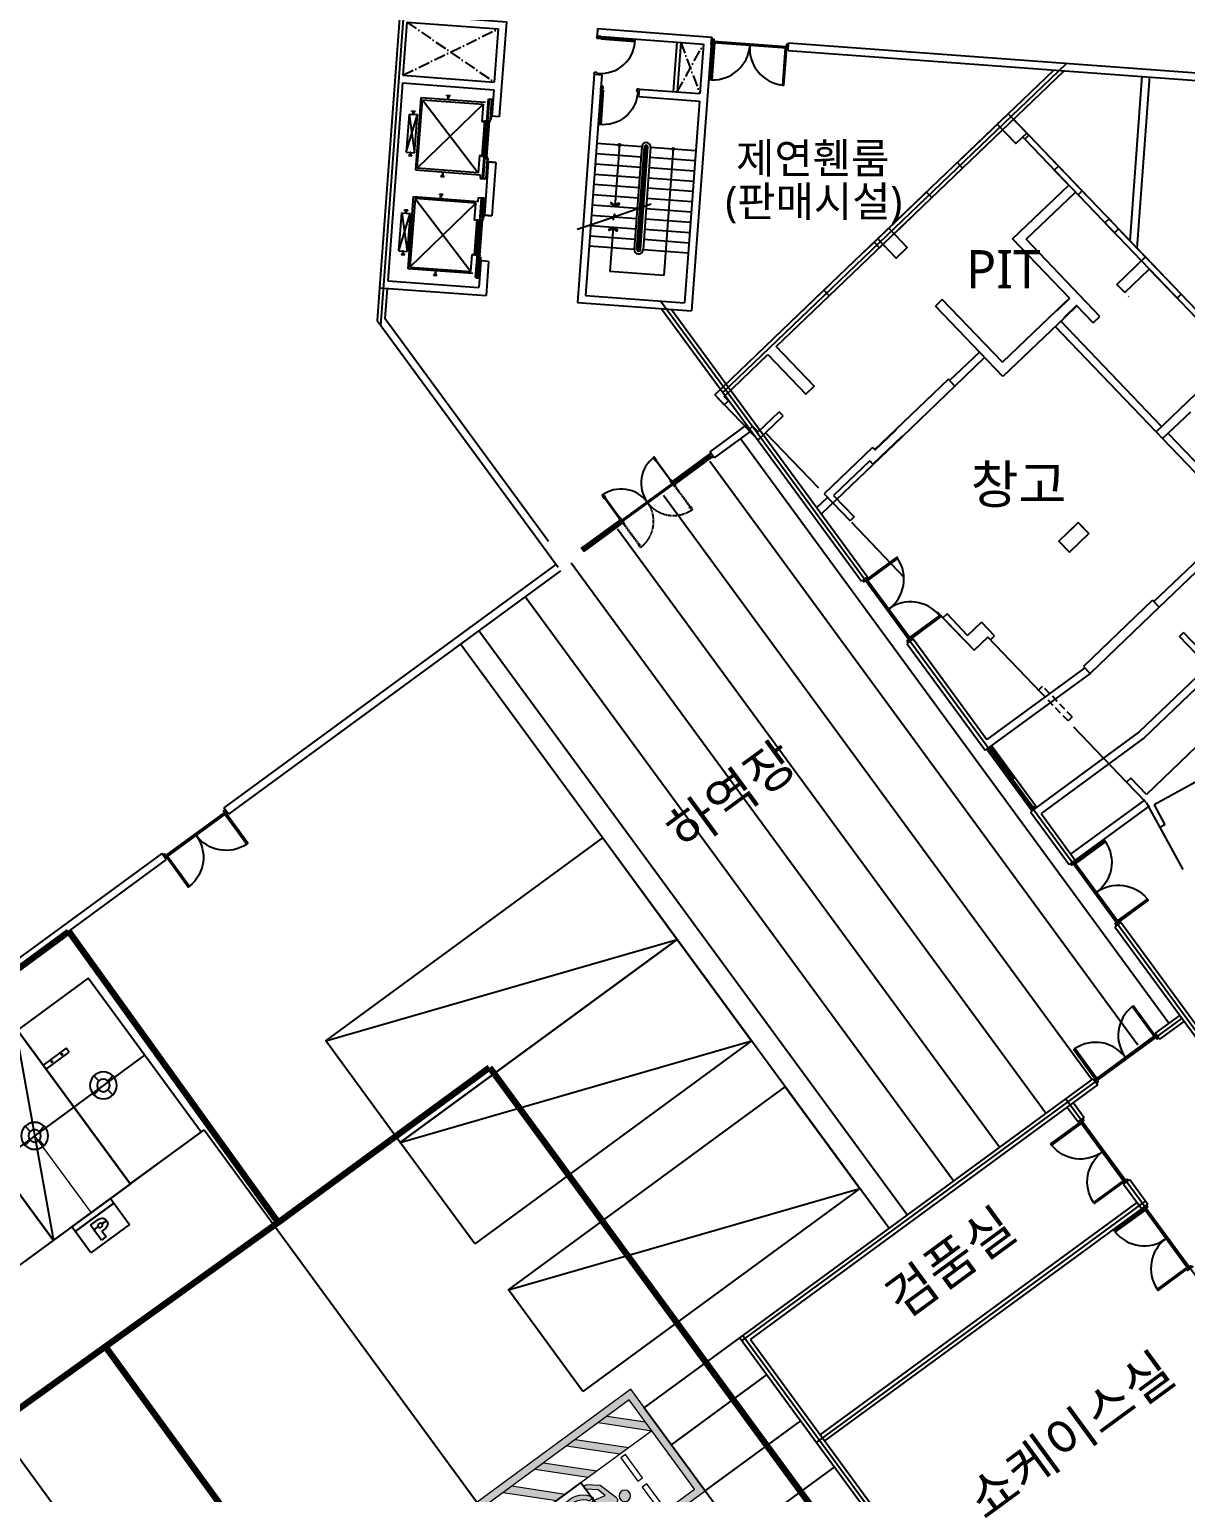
# Model space of a CAD drawing. Header units: millimetres. Extents: x 75184266 to 76346726, y -35077925 to -33679385.
# Drawn here: x 75409672 to 75439987, y -34905994 to -34867623 of the extents above; entities that cross this region are included whole.
import ezdxf
from ezdxf.enums import TextEntityAlignment as Align

# ---------------------------------------------------------------- set-up
doc = ezdxf.new("R2010")
doc.units = ezdxf.units.MM
doc.header["$LTSCALE"] = 50
doc.header["$MEASUREMENT"] = 0
for name, pattern in [('ACAD_ISO10W100', [18.5, 12, -3, 0.5, -3]), ('HIDDEN2', [0.1875, 0.125, -0.0625]), ('XR-1F-PLAN$0$HIDDEN', [0.375, 0.25, -0.125]), ('XR-지하3층$0$H', [1.3, 0.8, -0.5]), ('XR-지하3층$0$HIDDEN2', [0.1875, 0.125, -0.0625])]:
    doc.linetypes.add(name, pattern=pattern)
doc.layers.get('0').update_dxf_attribs({"linetype": 'CONTINUOUS'})
for name, color, linetype in [('0-유도관제', 6, 'CONTINUOUS'), ('AA-DWXM-DOOR', 4, 'CONTINUOUS'), ('AA-MKXS', 3, 'CONTINUOUS'), ('CON', 2, 'CONTINUOUS'), ('DOOR', 7, 'CONTINUOUS'), ('ELEV', 9, 'CONTINUOUS'), ('HD', 7, 'CONTINUOUS'), ('open', 1, 'ACAD_ISO10W100'), ('W1', 3, 'CONTINUOUS'), ('XR-1F-PLAN$0$A-DOR-FRAME', 7, 'CONTINUOUS'), ('XR-1F-PLAN$0$A-DOR-GL', 142, 'CONTINUOUS'), ('XR-1F-PLAN$0$A-DOR-HID', 9, 'XR-1F-PLAN$0$HIDDEN'), ('XR-1F-PLAN$0$A-DOR-TRACE', 8, 'CONTINUOUS'), ('XR-1F-PLAN$0$A-WIN-ELE8', 8, 'CONTINUOUS'), ('XR-지하3층$0$0-PARK', 254, 'CONTINUOUS'), ('XR-지하3층$0$1HIDDEN2', 1, 'XR-지하3층$0$HIDDEN2'), ('XR-지하3층$0$5', 5, 'CONTINUOUS'), ('XR-지하3층$0$a-door', 6, 'CONTINUOUS'), ('XR-지하3층$0$b-sor-1$0$wid', 4, 'CONTINUOUS'), ('XR-지하3층$0$hat', 8, 'CONTINUOUS'), ('XR-지하3층$0$WAL', 3, 'CONTINUOUS'), ('XR-지하3층$0$일반주차', 8, 'CONTINUOUS'), ('XR-지하3층$0$장애인', 11, 'CONTINUOUS'), ('XR-지하3층$0$확장형주차', 8, 'CONTINUOUS'), ('가는선', 5, 'CONTINUOUS')]:
    doc.layers.add(name, color=color, linetype=linetype)
doc.layers.add('건축', color=8, linetype='CONTINUOUS', plot=False)
for name, color, linetype, lineweight in [('구역제어-S.C.M', 2, 'CONTINUOUS', 100), ('주차유도-LGM', 6, 'CONTINUOUS', 20), ('주차유도-USM', 1, 'CONTINUOUS', 35), ('주차유도-레이스웨이', 1, 'CONTINUOUS', 25)]:
    doc.layers.add(name, color=color, linetype=linetype, lineweight=lineweight)
doc.styles.add('XR-지하3층$0$맑은고딕', font='malgun.ttf')

# ---------------------------------------------------------------- blocks, each defined once
blk = doc.blocks.new('XR-지하3층$0$화물')
at = {"layer": 'XR-지하3층$0$0-PARK', "color": 252, "ltscale": 100}
blk.add_lwpolyline([(-3300, 9000), (0, 9000), (0, 0), (-3300, 0)], close=True, dxfattribs=at)
blk.add_lwpolyline([(0, 9000), (-3300, 0)], dxfattribs=at)
blk = doc.blocks.new('XR-지하3층$0$일반형 주차')
at = {"layer": 'XR-지하3층$0$일반주차'}
for p, q in [((750, 3865), (0, 3865)), ((750, 3735), (750, 3865)), ((0, 3735), (750, 3735))]:
    blk.add_line(p, q, dxfattribs=at)
blk.add_lwpolyline([(2300, 5000), (0, 5000), (0, 0), (2300, 0)], close=True, dxfattribs=at)
for centre in [(238, 3800), (563, 3800)]:
    blk.add_circle(centre, 17.5, dxfattribs=at)
blk = doc.blocks.new('XR-지하3층$0$확장형 주차')
at = {"layer": 'XR-지하3층$0$확장형주차', "color": 7}
for p, q in [((0, 3965), (800, 3965)), ((800, 3835), (800, 3965)), ((0, 3835), (800, 3835))]:
    blk.add_line(p, q, dxfattribs=at)
blk.add_lwpolyline([(2500, 5100), (0, 0)], dxfattribs=at)
blk.add_lwpolyline([(2500, 5091), (0, 5091), (0, -9), (2500, -9)], close=True, dxfattribs=at)
for centre in [(238, 3900), (613, 3900)]:
    blk.add_circle(centre, 17.5, dxfattribs=at)
blk = doc.blocks.new('XR-지하3층$0$장애인 주차')
at = {"layer": 'XR-지하3층$0$5', "ltscale": 4}
h = blk.add_hatch(color=7, dxfattribs=at)
h.dxf.hatch_style = 1
h.paths.add_polyline_path([(3842, -695), (4402, -695), (4402, -1115), (3842, -1115)])
h.paths.add_polyline_path([(3892, -1065), (4352, -1065), (4352, -745), (3892, -745)], flags=16)
h.paths.add_polyline_path([(3982, -990), (3988, -973), (4011, -981), (4046, -898), (4136, -898), (4137, -881), (4072, -881), (4072, -863), (4138, -863), (4142, -810, -3.72247), (4161, -797), (4152, -916), (4058, -916), (4021, -1003)], flags=0)
h = blk.add_hatch(color=256, dxfattribs=at)
h.dxf.hatch_style = 1
h.paths.add_polyline_path([(4352, -1065), (4352, -745), (3892, -745), (3892, -1065)])
at = {"layer": 'XR-지하3층$0$hat'}
h = blk.add_hatch(color=7, dxfattribs=at)
edge = h.paths.add_edge_path()
edge.add_line((4161, -797), (4152, -916))
edge.add_line((4152, -916), (4058, -916))
edge.add_line((4058, -916), (4021, -1003))
edge.add_line((4021, -1003), (3982, -990))
edge.add_line((3982, -990), (3988, -973))
edge.add_line((3988, -973), (4011, -981))
edge.add_line((4011, -981), (4046, -898))
edge.add_line((4046, -898), (4136, -898))
edge.add_line((4136, -898), (4137, -881))
edge.add_line((4137, -881), (4072, -881))
edge.add_line((4072, -881), (4072, -863))
edge.add_line((4072, -863), (4138, -863))
edge.add_line((4138, -863), (4142, -810))
edge.add_arc((4140, -787), 22.8, -24.8827, 274.9698, ccw=False)
edge = h.paths.add_edge_path()
edge.add_line((4048, -981), (4058, -958))
edge.add_arc((4127, -942), 71.5, 192.8781, 416.1688)
edge.add_line((4167, -882), (4169, -863))
edge.add_arc((4127, -942), 89.2, 206.535, 422.4866, ccw=False)
at = {"layer": 'XR-지하3층$0$장애인', "lineweight": 5, "true_color": 0xffffff}
blk.add_hatch(color=7, dxfattribs=at).paths.add_polyline_path([(2472, 3995), (2472, -1005), (3842, -1005), (3842, -805), (2672, -805), (2672, 3795), (5572, 3795), (5572, -805), (4402, -805), (4402, -1005), (5772, -1005), (5772, 3995)])
h = blk.add_hatch(color=7, dxfattribs=at)
h.paths.add_polyline_path([(5572, 2795), (5572, 3078), (4855, 3795), (4572, 3795)])
h.paths.add_polyline_path([(4572, 3045), (4572, 2762), (5572, 1762), (5572, 2045)])
h.paths.add_polyline_path([(4572, 2012), (4572, 1729), (5572, 729), (5572, 1012)])
h.paths.add_polyline_path([(5572, -304), (5572, -21), (4572, 979), (4572, 696)])
h.paths.add_polyline_path([(4572, -54), (4572, -336), (5041, -805), (5323, -805)])
h = blk.add_hatch(color=7, dxfattribs=at)
h.paths.add_polyline_path([(3763, 2216, -1), (3463, 2216, -1)])
h.paths.add_polyline_path([(3992, 1503, -0.343093), (3870, 1283), (3381, 1194), (3090, 708, -0.931653), (2987, 770), (3330, 1379), (3639, 1415, 0.446048), (3689, 1485), (3600, 1888, -0.596144), (3699, 2009), (4214, 1851), (4443, 1569, -0.883364), (4355, 1493), (4151, 1741), (3925, 1810)])
h.paths.add_polyline_path([(4053, 1393), (4055, 1528, -1.526545), (3257, 820), (3348, 969, 1.638056)])
at = {"layer": 'XR-지하3층$0$1HIDDEN2', "color": 11}
for points in [[(4161, -797), (4152, -916), (4058, -916), (4021, -1003), (3982, -990), (3988, -973), (4011, -981), (4046, -898), (4136, -898), (4137, -881), (4072, -881), (4072, -863), (4138, -863), (4142, -810)], [(4167, -882), (4169, -863)]]:
    blk.add_lwpolyline(points, dxfattribs=at)
for centre, radius, start, end in [((4140, -787), 22.8, 335.1173, 274.9698), ((4127, -942), 89.2, 206.535, 62.4866), ((4127, -942), 71.5, 192.8781, 56.1688)]:
    blk.add_arc(centre, radius, start, end, dxfattribs=at)
at = {"layer": 'XR-지하3층$0$5', "lineweight": 5}
for p, q in [((4572, 3795), (4572, -805)), ((5572, 2795), (4572, 3795)), ((5572, 3078), (4855, 3795)), ((5572, 2045), (4572, 3045)), ((5572, 1762), (4572, 2762)), ((5572, 1012), (4572, 2012)), ((5572, 729), (4572, 1729)), ((5572, -21), (4572, 979)), ((5572, -304), (4572, 696)), ((5323, -805), (4572, -54)), ((5041, -805), (4572, -336))]:
    blk.add_line(p, q, dxfattribs=at)
at = {"layer": 'XR-지하3층$0$5', "ltscale": 4}
for p, q in [((4165, -1005), (4165, -805)), ((4165, -805), (4165, -905))]:
    blk.add_line(p, q, dxfattribs=at)
at = {"layer": 'XR-지하3층$0$5', "lineweight": 5}
for points in [[(3842, -1005), (2472, -1005), (2472, 3995), (5772, 3995), (5772, -1005), (4402, -1005)], [(3842, -805), (2672, -805), (2672, 3795), (5572, 3795), (5572, -805), (4402, -805)]]:
    blk.add_lwpolyline(points, dxfattribs=at)
at = {"layer": 'XR-지하3층$0$5', "ltscale": 4}
for points in [[(3842, -695), (3842, -1115), (4402, -1115), (4402, -695)], [(3892, -745), (3892, -1065), (4352, -1065), (4352, -745)]]:
    blk.add_lwpolyline(points, close=True, dxfattribs=at)
at = {"layer": 'XR-지하3층$0$장애인', "color": 8, "lineweight": 5}
for p, q in [((3699, 2009, 0), (4214, 1851, 0)), ((3689, 1485), (3600, 1888, 0)), ((3925, 1810, 0), (4151, 1741, 0)), ((4151, 1741, 0), (4355, 1493, 0)), ((4214, 1851, 0), (4443, 1569, 0)), ((4055, 1528), (4053, 1393)), ((3348, 969), (3257, 820))]:
    blk.add_line(p, q, dxfattribs=at)
at = {"layer": 'XR-지하3층$0$장애인', "color": 7, "lineweight": 5}
for points in [[(3523, 2720), (2773, 2720), (2773, 2870), (3523, 2870)], [(4473, 2720), (3723, 2720), (3723, 2870), (4473, 2870)]]:
    blk.add_lwpolyline(points, close=True, dxfattribs=at)
at = {"layer": 'XR-지하3층$0$장애인', "color": 8, "lineweight": 5, "extrusion": (0.976964, 0.213404, 0), "elevation": 4221}
blk.add_lwpolyline([(617, 0), (931, 0)], dxfattribs=at)
at = {"layer": 'XR-지하3층$0$장애인', "color": 8, "lineweight": 5}
for points in [[(3094, 715, -1.000002), (2987, 770), (3330, 1379), (3640, 1415)], [(3992, 1503, -0.343093), (3870, 1283), (3381, 1194), (3094, 715)]]:
    blk.add_lwpolyline(points, format="xyb", dxfattribs=at)
blk.add_circle((3613, 2216), 150, dxfattribs=at)
for centre, radius, start, end in [((3682, 1922, 0), 88.4, 79.1143, 202.3185), ((4394, 1537, 0), 58.8, 227.9655, 33.7904), ((3810, 1000), 582, 198.006, 65.0949), ((3809, 1000), 462, 183.8525, 58.2396), ((3632, 1473), 57.7, 276.2786, 12.4353)]:
    blk.add_arc(centre, radius, start, end, dxfattribs=at)
blk = doc.blocks.new('2P-Dr204')
at = {"color": 0}
for p, q in [((29, 50), (29, 955)), ((65, 50), (65, 956)), ((29, 50), (0, 50)), ((0, 50), (0, -50)), ((29, 14), (29, 50)), ((65, 50), (29, 50)), ((50, 14), (29, 14)), ((50, -50), (50, 14)), ((950, 14), (950, -50)), ((971, 14), (950, 14)), ((971, 14), (950, 14)), ((971, 50), (971, 14)), ((1000, 50), (971, 50)), ((1000, -50), (1000, 50)), ((50, -50), (0, -50)), ((1000, -50), (950, -50))]:
    blk.add_line(p, q, dxfattribs=at)
blk.add_arc((65, 50), 906, 0, 92.2294, dxfattribs=at)
blk = doc.blocks.new('2Elev+S')
at = {"layer": 'CON', "ltscale": 100}
for p, q in [((7200, 0), (0, 0)), ((0, 0), (0, -2800)), ((7200, 0), (7200, -2800)), ((5400, -200), (200, -200)), ((200, -200), (200, -2600)), ((5400, -200), (5400, -2600)), ((7000, -200), (5600, -200)), ((5600, -200), (5600, -2600)), ((7000, -200), (7000, -2600)), ((900, -2600), (200, -2600)), ((900, -2800, 0), (900, -2600, 0)), ((3500, -2600), (2100, -2600)), ((2100, -2600, 0), (2100, -2800, 0)), ((3500, -2600, 0), (3500, -2800, 0)), ((4700, -2800, 0), (4700, -2600, 0)), ((5400, -2600), (4700, -2600)), ((7000, -2600), (5600, -2600)), ((900, -2800), (0, -2800)), ((3500, -2800), (2100, -2800)), ((7200, -2800), (4700, -2800)), ((6000, -5200), (0, -5200)), ((0, -5200), (0, -8200)), ((6000, -5200, 0), (6000, -5400, 0)), ((7200, -5200), (7000, -5200)), ((7000, -5200), (7000, -8000)), ((7200, -5200), (7200, -8200)), ((6000, -5400), (200, -5400)), ((200, -5400), (200, -8000)), ((5500, -6400), (5500, -8000)), ((5700, -6400, 0), (5500, -6400, 0)), ((5700, -6400), (5700, -8000)), ((5500, -8000), (200, -8000)), ((7000, -8000), (5700, -8000)), ((7200, -8200), (0, -8200))]:
    blk.add_line(p, q, dxfattribs=at)
at = {"layer": 'CON'}
for p, q in [((900, -2800, 0), (900, -2600, 0)), ((2100, -2800), (2100, -2600)), ((3500, -2800), (3500, -2600)), ((4700, -2800, 0), (4700, -2600, 0))]:
    blk.add_line(p, q, dxfattribs=at)
at = {"layer": 'ELEV', "color": 9}
for p, q in [((550, -2415, 0), (550, -715)), ((550, -715), (2450, -715)), ((2400, -755), (600, -755)), ((600, -755), (600, -2355, 0)), ((927, -505), (912, -505)), ((912, -505), (912, -585)), ((912, -585), (927, -585)), ((927, -535), (927, -505)), ((1000, -535), (927, -535)), ((927, -585), (927, -555)), ((927, -555), (1000, -555)), ((1000, -435), (2000, -435)), ((1000, -435), (1000, -655)), ((1000, -555), (1000, -535)), ((2000, -655), (1000, -655)), ((2000, -435), (2000, -655)), ((2000, -535), (2073, -535)), ((2000, -555), (2000, -535)), ((2073, -555), (2000, -555)), ((2073, -535), (2073, -505)), ((2073, -505), (2088, -505)), ((2073, -585), (2073, -555)), ((2088, -585), (2073, -585)), ((2088, -505), (2088, -585)), ((2400, -2355), (2400, -755)), ((2450, -715), (2450, -2415)), ((5050, -715), (3150, -715)), ((3150, -715), (3150, -2415)), ((3200, -2355), (3200, -755)), ((3200, -755), (5000, -755)), ((3527, -505), (3512, -505)), ((3512, -505), (3512, -585)), ((3512, -585), (3527, -585)), ((3527, -535), (3527, -505)), ((3600, -535), (3527, -535)), ((3527, -585), (3527, -555)), ((3527, -555), (3600, -555)), ((4600, -435), (3600, -435)), ((3600, -435), (3600, -655)), ((3600, -555), (3600, -535)), ((3600, -655), (4600, -655)), ((4600, -435), (4600, -655)), ((4600, -535), (4673, -535)), ((4600, -555), (4600, -535)), ((4673, -555), (4600, -555)), ((4673, -535), (4673, -505)), ((4673, -505), (4688, -505)), ((4673, -585), (4673, -555)), ((4688, -585), (4673, -585)), ((4688, -505), (4688, -585)), ((5000, -755), (5000, -2355, 0)), ((5050, -2415, 0), (5050, -715)), ((432, -1390), (432, -1470)), ((447, -1390), (432, -1390)), ((432, -1470), (447, -1470)), ((447, -1420), (447, -1390)), ((521, -1420), (447, -1420)), ((447, -1470), (447, -1440)), ((447, -1440), (521, -1440)), ((521, -1440), (521, -1420)), ((2479, -1420), (2553, -1420)), ((2479, -1440), (2479, -1420)), ((2553, -1440), (2479, -1440)), ((2553, -1420), (2553, -1390)), ((2553, -1390), (2568, -1390)), ((2553, -1470), (2553, -1440)), ((2568, -1470), (2553, -1470)), ((2568, -1390), (2568, -1470)), ((3032, -1390), (3032, -1470)), ((3047, -1390), (3032, -1390)), ((3032, -1470), (3047, -1470)), ((3047, -1420), (3047, -1390)), ((3121, -1420), (3047, -1420)), ((3047, -1470), (3047, -1440)), ((3047, -1440), (3121, -1440)), ((3121, -1440), (3121, -1420)), ((5079, -1420), (5153, -1420)), ((5079, -1440), (5079, -1420)), ((5153, -1440), (5079, -1440)), ((5153, -1420), (5153, -1390)), ((5153, -1390), (5168, -1390)), ((5153, -1470), (5153, -1440)), ((5168, -1470), (5153, -1470)), ((5168, -1390), (5168, -1470)), ((1400, -2485), (450, -2485, 0)), ((1400, -2510), (450, -2510, 0)), ((450, -2565, 0), (975, -2565)), ((600, -2355, 0), (1050, -2355)), ((980, -2565), (1050, -2565)), ((980, -2565), (980, -2605)), ((1050, -2415), (1020, -2415)), ((1035, -2455), (1035, -2420)), ((1035, -2420), (1965, -2420)), ((1965, -2455), (1035, -2455)), ((1035, -2555), (1035, -2520)), ((1035, -2520), (1965, -2520)), ((1965, -2555), (1035, -2555)), ((1050, -2355), (1050, -2415)), ((2550, -2485), (1400, -2485)), ((2550, -2510), (1400, -2510)), ((1950, -2415), (1950, -2355)), ((1950, -2355), (2400, -2355)), ((1980, -2415), (1950, -2415)), ((2020, -2565), (1950, -2565)), ((1965, -2420), (1965, -2455)), ((1965, -2520), (1965, -2555)), ((2020, -2565), (2020, -2605)), ((2025, -2565), (2550, -2565)), ((2100, -2605), (2025, -2565)), ((2450, -2415), (2550, -2415)), ((2550, -2415), (2550, -2485)), ((2550, -2565), (2550, -2510)), ((3150, -2415), (3050, -2415)), ((3050, -2415), (3050, -2485)), ((3050, -2485), (4200, -2485)), ((3050, -2510), (4200, -2510)), ((3050, -2565), (3050, -2510)), ((3575, -2565), (3050, -2565)), ((3650, -2355), (3200, -2355)), ((3500, -2605), (3575, -2565)), ((3580, -2565), (3650, -2565)), ((3580, -2565), (3580, -2605)), ((3620, -2415), (3650, -2415)), ((4565, -2420), (3635, -2420)), ((3635, -2420), (3635, -2455)), ((3635, -2455), (4565, -2455)), ((4565, -2520), (3635, -2520)), ((3635, -2520), (3635, -2555)), ((3635, -2555), (4565, -2555)), ((3650, -2415), (3650, -2355)), ((4200, -2485), (5150, -2485, 0)), ((4200, -2510), (5150, -2510, 0)), ((5000, -2355, 0), (4550, -2355)), ((4550, -2355), (4550, -2415)), ((4550, -2415), (4580, -2415)), ((4620, -2565), (4550, -2565)), ((4565, -2455), (4565, -2420)), ((4565, -2555), (4565, -2520)), ((4620, -2565), (4620, -2605)), ((5150, -2565, 0), (4625, -2565))]:
    blk.add_line(p, q, dxfattribs=at)
for points in [[(2025, -2565), (2550, -2565), (2550, -2510), (450, -2510), (450, -2565), (975, -2565), (900, -2605)], [(3575, -2565), (3050, -2565), (3050, -2510), (5150, -2510), (5150, -2565), (4625, -2565), (4700, -2605)]]:
    blk.add_lwpolyline(points, dxfattribs=at)
at = {"layer": 'HD', "ltscale": 10}
for p, q in [((1500, -5400), (1500, -6585)), ((1770, -5400), (1770, -6585)), ((2040, -5400), (2040, -6585)), ((2310, -5400), (2310, -6585)), ((2580, -5400), (2580, -6585)), ((2850, -5400), (2850, -6585)), ((3120, -5400), (3120, -6585)), ((3390, -5400), (3390, -6585)), ((3660, -5400), (3660, -6585)), ((3930, -5400), (3930, -6585)), ((4200, -5400), (4200, -6585)), ((2040, -5993), (875, -5993)), ((875, -7407), (875, -5993)), ((4200, -5993), (2580, -5993)), ((4200, -6585), (1500, -6585)), ((1500, -6655), (4200, -6655)), ((1500, -6685), (1500, -6655)), ((4200, -6685), (1500, -6685)), ((1500, -6715), (1500, -6685)), ((4200, -6715), (1500, -6715)), ((1500, -6745), (1500, -6715)), ((1500, -6745), (4200, -6745)), ((4200, -6815), (1500, -6815)), ((1500, -8000), (1500, -6815)), ((1770, -6685), (1770, -6655)), ((1770, -6745), (1770, -6715)), ((1770, -8000), (1770, -6815)), ((2040, -6685), (2040, -6655)), ((2040, -6745), (2040, -6715)), ((2040, -8000), (2040, -6815)), ((2310, -6685), (2310, -6655)), ((2310, -6745), (2310, -6715)), ((2310, -8000), (2310, -6815)), ((2580, -6685), (2580, -6655)), ((2580, -6745), (2580, -6715)), ((2580, -8000), (2580, -6815)), ((2850, -6685), (2850, -6655)), ((2850, -6745), (2850, -6715)), ((2850, -8000), (2850, -6815)), ((3120, -6685), (3120, -6655)), ((3120, -6745), (3120, -6715)), ((3120, -8000), (3120, -6815)), ((3390, -6685), (3390, -6655)), ((3390, -6745), (3390, -6715)), ((3390, -8000), (3390, -6815)), ((3660, -6685), (3660, -6655)), ((3660, -6745), (3660, -6715)), ((3660, -8000), (3660, -6815)), ((3930, -6685), (3930, -6655)), ((3930, -6745), (3930, -6715)), ((3930, -8000), (3930, -6815)), ((4200, -6685), (4200, -6655)), ((4200, -6715), (4200, -6685)), ((4200, -6715), (4200, -6745)), ((4200, -6815), (4200, -8000)), ((4200, -7407), (875, -7407))]:
    blk.add_line(p, q, dxfattribs=at)
blk.add_lwpolyline([(1919, -5050), (2291, -5943), (2239, -5988), (2381, -5997), (2329, -6042), (2721, -6935)], dxfattribs=at)
for points in [[(1971, -5872), (2040, -5993), (1971, -6113), (1942, -6095), (2000, -5992), (1942, -5889)], [(2649, -5872), (2580, -5993), (2649, -6113), (2678, -6095), (2620, -5992), (2678, -5889)]]:
    blk.add_lwpolyline(points, close=True, dxfattribs=at)
for centre in [(4200, -5993), (4200, -5993), (4200, -7407), (4200, -7407)]:
    blk.add_circle(centre, 30, dxfattribs=at)
for centre, radius, start, end in [((1500, -6700), 115, 90, 270), ((1500, -6700), 45, 90, 270), ((4200, -6700), 115, 270, 90), ((4200, -6700), 45, 270, 90)]:
    blk.add_arc(centre, radius, start, end, dxfattribs=at)
at = {"layer": 'open', "ltscale": 0.5}
for p, q in [((7000, -200), (5600, -2600)), ((5600, -200), (7000, -2600)), ((7000, -7400), (5700, -8000)), ((5700, -7400), (7000, -8000))]:
    blk.add_line(p, q, dxfattribs=at)
at = {"layer": 'W1', "ltscale": 100}
for p, q in [((7000, -7300), (5700, -7300)), ((7000, -7400), (5700, -7400))]:
    blk.add_line(p, q, dxfattribs=at)
at = {"layer": '가는선', "ltscale": 5}
for p, q in [((2400, -755), (600, -2355, 0)), ((600, -755), (2400, -2355)), ((2000, -435), (1000, -655)), ((1000, -435), (2000, -655)), ((3200, -755), (5000, -2355, 0)), ((5000, -755), (3200, -2355)), ((3600, -435), (4600, -655)), ((4600, -435), (3600, -655))]:
    blk.add_line(p, q, dxfattribs=at)
at = {"layer": 'DOOR', "extrusion": (1.015e-13, 9.27e-13, -1), "xscale": -1, "zscale": -1, "rotation": 179.9998925318079}
blk.add_blockref('2P-Dr204', (-7000, -5250, 0), dxfattribs=at)
at = {"layer": 'DOOR', "extrusion": (9.27e-13, 1.015e-13, -1), "zscale": -1, "rotation": 270.0001074675394}
blk.add_blockref('2P-Dr204', (-5650, -5400, 0), dxfattribs=at)
blk = doc.blocks.new('XR-지하3층$0$A$C77A365F3')
at = {"layer": 'XR-지하3층$0$a-door'}
for points in [[(0, 0), (45, 0), (45, 150), (0, 150)], [(45, 150), (1955, 150), (1955, 0), (45, 0)], [(45, 15), (115, 15), (115, 75), (45, 75)], [(45, 75), (1035, 75), (1035, 15), (45, 15)], [(115, 39), (965, 39), (965, 51), (115, 51)], [(965, 75), (1035, 75), (1035, 135), (965, 135)], [(965, 135), (1955, 135), (1955, 75), (965, 75)], [(965, 15), (1035, 15), (1035, 75), (965, 75)], [(1035, 99), (1885, 99), (1885, 111), (1035, 111)], [(1885, 75), (1955, 75), (1955, 135), (1885, 135)], [(1955, 0), (2000, 0), (2000, 150), (1955, 150)]]:
    blk.add_lwpolyline(points, close=True, dxfattribs=at)
at = {"layer": 'XR-지하3층$0$b-sor-1$0$wid', "color": 1}
blk.add_line((1000, 0), (1000, 150), dxfattribs=at)
at = {"layer": 'XR-지하3층$0$WAL', "color": 0, "const_width": 10}
blk.add_lwpolyline([(260, 100), (809, 100), (712, 130)], dxfattribs=at)
blk = doc.blocks.new('FSD 2000')
at = {"layer": 'AA-DWXM-DOOR', "color": 8}
for p, q in [((40, 0), (1980, 0)), ((55, -40), (1965, -40))]:
    blk.add_line(p, q, dxfattribs=at)
at = {"layer": 'AA-DWXM-DOOR'}
for points in [[(40, 0), (80, 0), (80, 970), (40, 970), (40, 0)], [(1980, 0), (1940, 0), (1940, 970), (1980, 970), (1980, 0)]]:
    blk.add_lwpolyline(points, dxfattribs=at)
for points in [[(40, 0), (10, 0), (10, -100), (55, -100), (55, -40), (40, -40)], [(1980, 0), (2010, 0), (2010, -100), (1965, -100), (1965, -40), (1980, -40)]]:
    blk.add_lwpolyline(points, close=True, dxfattribs=at)
at = {"layer": 'AA-DWXM-DOOR', "color": 9}
for centre, start, end in [((39, 0), 359.9874, 87.5996), ((1981, 0), 92.4004, 180.0126)]:
    blk.add_arc(centre, 971, start, end, dxfattribs=at)
at = {"layer": 'AA-MKXS', "ltscale": 0.5}
for p, q in [((0, 50), (0, -150)), ((2020, 50), (2020, -150))]:
    blk.add_line(p, q, dxfattribs=at)
blk = doc.blocks.new('XR-1F-PLAN$0$양개문')
at = {"layer": 'XR-1F-PLAN$0$A-DOR-FRAME', "ltscale": 0.5}
for points in [[(50, 800), (60, 800), (60, 815), (75, 815), (75, 800), (85, 800), (85, 900), (50, 900)], [(1750, 800), (1740, 800), (1740, 815), (1725, 815), (1725, 800), (1715, 800), (1715, 900), (1750, 900)], [(50, 100), (0, 100), (0, 0), (50, 0)], [(50, 150), (60, 150), (60, 135), (75, 135), (75, 150), (85, 150), (85, 50), (50, 50)], [(1750, 150), (1740, 150), (1740, 135), (1725, 135), (1725, 150), (1715, 150), (1715, 50), (1750, 50)], [(1800, 100), (1750, 100), (1750, 0), (1800, 0)]]:
    blk.add_lwpolyline(points, close=True, dxfattribs=at)
at = {"layer": 'XR-1F-PLAN$0$A-DOR-GL'}
for points in [[(62, 137), (72, 137), (72, 812), (62, 812)], [(1737, 137), (1727, 137), (1727, 812), (1737, 812)]]:
    blk.add_lwpolyline(points, close=True, dxfattribs=at)
at = {"layer": 'XR-1F-PLAN$0$A-DOR-HID', "ltscale": 2}
for points in [[(50, -50), (60, -50), (60, -35), (75, -35), (75, -50), (85, -50), (85, 50), (50, 50)], [(1750, -50), (1740, -50), (1740, -35), (1725, -35), (1725, -50), (1715, -50), (1715, 50), (1750, 50)], [(62, -37), (72, -37), (72, -712), (62, -712)], [(1737, -37), (1727, -37), (1727, -712), (1737, -712)], [(50, -700), (60, -700), (60, -715), (75, -715), (75, -700), (85, -700), (85, -800), (50, -800)], [(1750, -700), (1740, -700), (1740, -715), (1725, -715), (1725, -700), (1715, -700), (1715, -800), (1750, -800)]]:
    blk.add_lwpolyline(points, close=True, dxfattribs=at)
for centre, start, end in [((50, 50), 270, 0), ((1750, 50), 180, 270)]:
    blk.add_arc(centre, 850, start, end, dxfattribs=at)
at = {"layer": 'XR-1F-PLAN$0$A-DOR-TRACE'}
for centre, start, end in [((50, 50), 360, 90), ((1750, 50), 90, 180)]:
    blk.add_arc(centre, 850, start, end, dxfattribs=at)
at = {"layer": 'XR-1F-PLAN$0$A-WIN-ELE8'}
for p, q in [((1715, 65), (85, 65)), ((1715, 35), (85, 35))]:
    blk.add_line(p, q, dxfattribs=at)
blk = doc.blocks.new('센서')
at = {"layer": '0-유도관제', "color": 0}
for p, q in [((405935, 34224), (406072, 34088)), ((405936, 33712), (406072, 33849)), ((406311, 34088), (406447, 34225)), ((406311, 33849), (406448, 33713))]:
    blk.add_line(p, q, dxfattribs=at)
for major_axis, start_param, end_param in [((0, 362), 2.801804347482335, 9.084989654661921), ((0, 169), 2.862310370331367, 9.145495677510954)]:
    blk.add_ellipse((406192, 33969), major_axis=major_axis, ratio=1, start_param=start_param, end_param=end_param, dxfattribs=at)
blk = doc.blocks.new('만공차등')
at = {"layer": '0-유도관제', "color": 0}
for p, q in [((305755, 78525), (306597, 78525)), ((305755, 77269), (305755, 78525)), ((306442, 77269), (306442, 78525)), ((306442, 78525), (306442, 77269)), ((306597, 78525), (306597, 77269)), ((306185, 78101), (306185, 77952)), ((306191, 78101), (306191, 77952)), ((306185, 77838), (306185, 77693)), ((306191, 77838), (306191, 77693)), ((306597, 77269), (305755, 77269))]:
    blk.add_line(p, q, dxfattribs=at)
for points in [[(305858, 77952), (305858, 77952), (305858, 78101), (305858, 78101)], [(305858, 78101), (305858, 78101), (306044, 78101), (306185, 78101)], [(306037, 77952), (306037, 77952), (305858, 77952), (305858, 77952)], [(306037, 77870), (306037, 77870), (306037, 77952), (306037, 77952)], [(306134, 77952), (306134, 77952), (306134, 77915), (306134, 77915)], [(306185, 77952), (306159, 77952), (306134, 77952), (306134, 77952)], [(306134, 77915), (306134, 77887), (306139, 77867), (306149, 77855)], [(306191, 78101), (306274, 78101), (306339, 78101), (306339, 78101)], [(306241, 77952), (306241, 77952), (306217, 77952), (306191, 77952)], [(306226, 77853), (306236, 77863), (306241, 77882), (306241, 77909)], [(306241, 77909), (306241, 77909), (306241, 77952), (306241, 77952)], [(306339, 78101), (306339, 78101), (306339, 77854), (306339, 77854)], [(306078, 77737), (306050, 77766), (306037, 77810), (306037, 77870)], [(306185, 77693), (306139, 77694), (306104, 77709), (306078, 77737)], [(306149, 77855), (306158, 77844), (306170, 77838), (306185, 77838)], [(306191, 77838), (306204, 77838), (306216, 77843), (306226, 77853)], [(306339, 77854), (306339, 77800), (306327, 77760), (306301, 77733)]]:
    blk.add_open_spline(points, degree=3, dxfattribs=at)
blk.add_open_spline([(306301, 77733), (306275, 77706), (306239, 77693), (306192, 77693), (306191, 77693), (306191, 77693), (306191, 77693)], degree=3, knots=[0.4989771, 0.4989771, 0.4989771, 0.4989771, 0.9979543, 0.9979543, 0.9979543, 1, 1, 1, 1], dxfattribs=at)

msp = doc.modelspace()

# ---------------------------------------------------------------- linework, layer by layer
at = {"layer": '건축', "ltscale": 0.5}
for p, q in [((75419485.5, -34867227.8), (75418880.1, -34875390)), ((75429563, -34868175.8), (75429577.8, -34867976.3)), ((75429563, -34868175.8), (75450012.1, -34869692.5)), ((75429577.8, -34867976.3), (75450026.9, -34869493)), ((75427852.8, -34877142.6), (75436860.6, -34868516.5)), ((75430504.7, -34874464.6), (75436532.1, -34868692.7)), ((75430643, -34874609), (75436800.4, -34868712.6)), ((75438527.5, -34873169.7), (75438847.8, -34868850.9)), ((75438713.7, -34873362.5), (75439047.3, -34868865.7)), ((75435767.7, -34870504.6), (75442556.8, -34877594.3)), ((75435876, -34870400.9), (75442678.8, -34877504.8)), ((75418853.2, -34874400.7), (75418789, -34875265.8)), ((75419052.7, -34874415.5), (75418994, -34875207)), ((75426220.1, -34874746.5), (75446767.7, -34902773.1)), ((75426244.5, -34874948.9), (75431485.6, -34882097.7)), ((75426506.7, -34874968.3), (75431646.9, -34881979.5)), ((75423535.1, -34881739.3), (75418789, -34875265.8)), ((75423282.5, -34881056.5), (75418994, -34875207)), ((75439208.7, -34878175.2), (75436566.6, -34875416.2)), ((75439353.1, -34878036.9), (75436711.1, -34875277.9)), ((75433797.6, -34876833.2), (75434577.6, -34876086.3)), ((75433935.9, -34876977.7), (75434715.9, -34876230.7)), ((75439381.6, -34878355.8), (75441408.1, -34880472)), ((75439526, -34878217.5), (75441552.5, -34880333.6)), ((75427626.6, -34878863.6, 0), (75427508.3, -34878702.3, 0)), ((75430437.7, -34880330.1), (75431792, -34879033.1)), ((75430317.3, -34880166), (75430598, -34879897.2)), ((75439154.7, -34882629.9), (75441621.1, -34880267.9)), ((75439293, -34882774.3), (75441976.2, -34880204.9)), ((75438768.6, -34886045.6), (75442395.2, -34882572.7)), ((75438897.4, -34886199.2), (75442533.5, -34882717.2)), ((75432680, -34883726.8), (75434731.7, -34886525.3)), ((75432841.3, -34883608.6), (75434774.8, -34886245.8)), ((75437480.2, -34884510.3), (75434731.7, -34886525.3)), ((75437340.6, -34884364.6), (75434774.8, -34886245.8)), ((75438768.6, -34886045.6), (75435914.3, -34888138.3)), ((75438897.4, -34886199.2), (75436193.8, -34888181.3)), ((75435914.3, -34888138.3), (75436931.2, -34889525.4)), ((75438913, -34887824.4), (75436974.2, -34889245.8)), ((75439035, -34887983), (75437092.5, -34889407.1)), ((75436193.8, -34888181.3), (75437092.5, -34889407.1)), ((75438125.5, -34891154.5), (75441897.8, -34896299.8)), ((75438286.8, -34891036.2), (75442059.1, -34896181.5)), ((75439191.3, -34893944.2), (75439828.4, -34893477.1)), ((75428354.9, -34902012.9), (75439887.5, -34893557.8)), ((75439309.5, -34894105.5), (75439946.6, -34893638.4)), ((75428295.8, -34901932.2), (75437562.2, -34895138.6)), ((75428575.3, -34901975.3), (75437680.5, -34895299.9)), ((75436844.4, -34895664.8), (75443706.1, -34905023.9)), ((75437043.3, -34895767), (75437327.1, -34896154.1)), ((75436882, -34895885.2), (75437165.8, -34896272.3)), ((75389496, -34914630.7), (75414254.2, -34896479.2)), ((75414254.2, -34896479.2), (75461673.8, -34961158.6)), ((75438360.2, -34897901.4), (75438833.2, -34898546.6)), ((75438521.5, -34897783.2), (75438994.5, -34898428.3)), ((75430306.1, -34904674.2), (75438935.4, -34898347.7)), ((75430408.3, -34904475.3), (75438715, -34898385.3)), ((75430526.5, -34904636.6), (75438833.2, -34898546.6)), ((75428295.8, -34901932.2), (75473468.5, -34963547)), ((75428376.4, -34901873.1), (75473549.2, -34963487.9)), ((75428575.3, -34901975.3), (75473511.6, -34963267.5))]:
    msp.add_line(p, q, dxfattribs=at)
at = {"layer": '건축'}
for p, q in [((75435336.5, -34869837.5), (75435156, -34870010.4)), ((75435786.1, -34870307), (75435336.5, -34869837.5)), ((75435876, -34870400.9), (75435767.7, -34870504.6)), ((75434138.7, -34871261.5), (75434000.4, -34871117)), ((75434138.7, -34871261.5), (75434000.4, -34871117)), ((75436650.6, -34871209.8), (75436542.3, -34871313.5)), ((75437031, -34871607), (75437273.1, -34871859.8)), ((75433329.8, -34872036.1), (75433191.5, -34871891.7)), ((75437273.1, -34871859.8), (75437164.8, -34871963.6)), ((75437978.6, -34872596.5), (75437870.2, -34872700.2)), ((75437978.6, -34872596.5), (75438227.6, -34872856.5)), ((75432093.6, -34872943), (75431913.1, -34873115.9)), ((75432397.2, -34873621.4), (75431913.1, -34873115.9)), ((75432686.1, -34873344.8), (75432202, -34872839.2)), ((75436936.3, -34874674.5), (75435449.3, -34873121.7)), ((75437739.4, -34875151.6), (75435802.8, -34873129.4)), ((75431957.5, -34873350.2), (75431819.2, -34873205.8)), ((75430643, -34874609), (75430504.7, -34874464.6)), ((75435181.3, -34876355.2), (75433604.3, -34874708.5)), ((75439758.4, -34874672), (75439866.7, -34874568.2)), ((75435194.4, -34876730.3), (75433423.8, -34874881.4)), ((75435181.3, -34876355.2), (75436611.3, -34874985.8)), ((75437558.8, -34875324.6), (75437130, -34874876.8)), ((75436805, -34875188), (75435194.4, -34876730.3)), ((75433764.2, -34876798.4), (75432377.5, -34878126.3)), ((75433937.1, -34876979), (75432550.4, -34878306.9)), ((75427998.3, -34877363.2), (75427887.7, -34877247.6)), ((75427998.3, -34877363.2), (75427890, -34877466.9)), ((75429436.1, -34877758.5), (75429332.4, -34877650.2)), ((75428634.6, -34878027.6), (75428526.3, -34878131.4)), ((75428779.9, -34878179.3), (75428634.6, -34878027.6)), ((75429262.8, -34877924.5), (75429154.5, -34878028.3)), ((75426570.1, -34879452.1, 0), (75427497.5, -34878772.2, 0)), ((75426596.7, -34879488.4, 0), (75427524.2, -34878808.5, 0)), ((75426602.6, -34879496.5, 0), (75427530.1, -34878816.5, 0)), ((75426629.2, -34879532.8, 0), (75427556.7, -34878852.8, 0)), ((75431780.5, -34878587.3), (75430509.3, -34879804.6)), ((75431702.1, -34878939.2), (75430756, -34879845.3)), ((75430509.3, -34879804.6), (75431187.1, -34880512.4)), ((75430756, -34879845.3), (75431295.5, -34880408.6)), ((75431295.5, -34880408.6), (75431187.1, -34880512.4)), ((75425118.7, -34880516.2, 0), (75424191, -34881196.4, 0)), ((75425145.3, -34880552.5, 0), (75424217.6, -34881232.7, 0)), ((75425151.2, -34880560.6, 0), (75424223.5, -34881240.7, 0)), ((75425177.8, -34880596.9, 0), (75424250.1, -34881277, 0)), ((75437342.6, -34880737.6), (75437169.7, -34880557)), ((75439120.1, -34882593.8), (75437307.3, -34884329.8)), ((75439293, -34882774.3), (75437480.2, -34884510.3)), ((75433730, -34882950.9), (75433621.7, -34883054.7)), ((75434269.5, -34883514.3), (75433730, -34882950.9)), ((75434976.4, -34883529.6), (75434630.6, -34883168.5)), ((75434868.1, -34883633.3), (75434976.4, -34883529.6)), ((75439929.3, -34883438.8), (75439821, -34883542.5)), ((75441477.4, -34885272.3), (75439821, -34883542.5)), ((75440477.6, -34886229.8), (75438956.8, -34887686.1)), ((75442215.3, -34886278.4), (75439155.8, -34887957.5)), ((75438545.3, -34887256.4), (75438436.9, -34887360.1)), ((75438952.1, -34887898.1), (75438436.9, -34887360.1)), ((75438956.8, -34887686.1), (75438545.3, -34887256.4)), ((75438952.1, -34887898.1), (75439310.6, -34888551.3)), ((75439155.8, -34887957.5), (75439442.1, -34888479.1)), ((75439442.1, -34888479.1), (75439310.6, -34888551.3))]:
    msp.add_line(p, q, dxfattribs=at)
at = {"layer": '건축', "ltscale": 100}
for p, q in [((75428476.1, -34877992.8, 0), (75427508.3, -34878702.3, 0)), ((75428594.3, -34878154.1, 0), (75427626.6, -34878863.6, 0)), ((75423475.9, -34881658.6, 0), (75414774, -34888038.4, 0)), ((75423594.2, -34881819.9, 0), (75414892.3, -34888199.7, 0)), ((75432196.2, -34899043.9), (75420977.6, -34883741.9)), ((75413145, -34889232.7, 0), (75390974.9, -34905486.7, 0)), ((75413263.2, -34889394, 0), (75390931.9, -34905766.2, 0))]:
    msp.add_line(p, q, dxfattribs=at)
at = {"layer": '건축', "linetype": 'HIDDEN2', "ltscale": 30}
for p, q in [((75436126.9, -34884947.8), (75436235.2, -34884844.1)), ((75436901.5, -34885756.7), (75436126.9, -34884947.8)), ((75437009.8, -34885653), (75436235.2, -34884844.1)), ((75437009.8, -34885653), (75436901.5, -34885756.7))]:
    msp.add_line(p, q, dxfattribs=at)
at = {"layer": '건축', "ltscale": 3}
msp.add_line((75425782.6, -34903746), (75469199.6, -34962965.9), dxfattribs=at)
at = {"layer": '건축', "linetype": 'XR-지하3층$0$H', "ltscale": 50}
msp.add_lwpolyline([(75441920.9, -34876713.3), (75435336.5, -34869837.5), (75435336.5, -34869837.5), (75427641, -34877206.9), (75427641, -34877206.9), (75428775.3, -34878391.4), (75428973.9, -34878201.2), (75434437.8, -34883906.9), (75434798.9, -34883561.1), (75438952.1, -34887898.1), (75441793.2, -34893074.8)], dxfattribs=at)
at = {"layer": '건축'}
for points in [[(75434000.4, -34871117), (75435336.5, -34869837.5)], [(75435336.5, -34869837.5), (75435876, -34870400.9)], [(75434138.7, -34871261.5), (75435186, -34870258.6)], [(75435767.7, -34870504.6), (75435712.3, -34870446.8)], [(75436650.6, -34871209.8), (75437031, -34871607)], [(75436922.7, -34871710.8), (75436542.3, -34871313.5)], [(75431819.2, -34873205.8), (75433191.5, -34871891.7)], [(75432340.3, -34872983.7), (75433329.8, -34872036.1)], [(75435449.3, -34873121.7), (75436922.7, -34871710.8)], [(75435802.8, -34873129.4), (75437095.6, -34871891.3)], [(75437095.6, -34871891.3), (75437164.8, -34871963.6)], [(75431957.5, -34873350.2), (75432051.4, -34873260.3)], [(75432397.2, -34873621.4), (75432686.1, -34873344.8)], [(75438181.9, -34874312.5), (75438933, -34873593.2), (75439866.7, -34874568.2)], [(75438389.4, -34874529.2), (75439032.2, -34873913.6)], [(75439032.2, -34873913.6), (75439758.4, -34874672)], [(75438389.4, -34874529.2), (75438181.9, -34874312.5)], [(75428749.6, -34876145.2), (75430504.7, -34874464.6)], [(75429249.1, -34875943.9), (75430643, -34874609)], [(75433604.3, -34874708.5), (75433423.8, -34874881.4)], [(75437558.8, -34875324.6), (75437739.4, -34875151.6)], [(75427641, -34877206.9), (75428966.3, -34875937.7)], [(75427887.7, -34877247.6), (75429032.4, -34876151.3)], [(75429032.4, -34876151.3), (75430028.4, -34877191.4), (75430245, -34876983.9), (75429249.1, -34875943.9)], [(75433937.1, -34876979), (75433764.2, -34876798.4)], [(75439208.7, -34878175.2), (75440451, -34876985.6)], [(75427641, -34877206.9), (75427890, -34877466.9)], [(75428775.3, -34878391.4), (75429436.1, -34877758.5)], [(75428779.9, -34878179.3), (75429332.4, -34877650.2)], [(75439381.6, -34878355.8), (75440118.3, -34877650.3)], [(75428526.3, -34878131.4), (75428775.3, -34878391.4)], [(75439208.7, -34878175.2), (75439381.6, -34878355.8)], [(75431702.1, -34878939.2), (75431785.1, -34879025.9)], [(75431780.5, -34878587.3), (75431835.8, -34878645.1)], [(75439120.1, -34882593.8), (75439293, -34882774.3)], [(75433621.7, -34883054.7), (75434437.8, -34883906.9)], [(75439914.9, -34883452.6), (75439821, -34883542.5)], [(75439929.3, -34883438.8), (75441585.8, -34885168.6)], [(75434798.9, -34883561.1), (75434437.8, -34883906.9)], [(75434868.1, -34883633.3), (75434798.9, -34883561.1)]]:
    msp.add_lwpolyline(points, dxfattribs=at)
for points in [[(75435336.5, -34869837.5), (75435820.7, -34870343.1), (75435531.8, -34870619.7), (75435047.6, -34870114.2)], [(75432202, -34872839.2), (75432686.1, -34873344.8), (75432397.2, -34873621.4), (75431913.1, -34873115.9)], [(75436611.3, -34874985.8), (75436618.2, -34874993), (75436943.3, -34874681.8), (75436936.3, -34874674.5)], [(75436805, -34875188), (75436798.1, -34875180.8), (75437123.1, -34874869.5), (75437130, -34874876.8)], [(75431835.8, -34878645.1), (75431842.7, -34878652.3), (75432384.4, -34878133.6), (75432377.5, -34878126.3)], [(75431785.1, -34879025.9), (75431792, -34879033.1), (75432550.4, -34878306.9), (75432543.5, -34878299.7)], [(75437446.3, -34880845.9), (75436940.8, -34881330.1), (75436664.1, -34881041.2), (75437169.7, -34880557)]]:
    msp.add_lwpolyline(points, close=True, dxfattribs=at)
at = {"layer": '건축', "ltscale": 0.5}
for points in [[(75437870.2, -34872700.2), (75438119.2, -34872960.3)], [(75432120.6, -34873332.5), (75431913.1, -34873115.9)], [(75438227.6, -34872856.5), (75438119.2, -34872960.3)], [(75433604.3, -34874708.5), (75433423.8, -34874881.4)], [(75436611.3, -34874985.8), (75436618.2, -34874993), (75436943.3, -34874681.8), (75436936.3, -34874674.5)], [(75438479.3, -34874623.1), (75438489.7, -34874633.9)], [(75436805, -34875188), (75436798.1, -34875180.8), (75437123.1, -34874869.5), (75437130, -34874876.8)], [(75432377.5, -34878126.3), (75432384.4, -34878133.6), (75431842.7, -34878652.3), (75431835.8, -34878645.1)], [(75431785.1, -34879025.9), (75432543.5, -34878299.7), (75432550.4, -34878306.9)], [(75436974.7, -34880743.8), (75437169.7, -34880557)], [(75434269.5, -34883514.3), (75434630.6, -34883168.5)], [(75437307.3, -34884329.8), (75437480.2, -34884510.3)]]:
    msp.add_lwpolyline(points, dxfattribs=at)
at = {"layer": '건축', "ltscale": 3, "elevation": 0}
msp.add_lwpolyline([(75428317.8, -34878356.8), (75439538.2, -34893661.2)], dxfattribs=at)
at = {"layer": '건축', "ltscale": 600, "elevation": 0}
for points in [[(75427556.7, -34878852.8), (75427597, -34878823.3), (75427537.9, -34878742.6), (75427497.5, -34878772.2)], [(75424250.1, -34881277), (75424209.8, -34881306.6), (75424150.7, -34881225.9), (75424191, -34881196.4)]]:
    msp.add_lwpolyline(points, close=True, dxfattribs=at)
at = {"layer": '건축', "ltscale": 3}
for points in [[(75427508.5, -34878950.1), (75438728.9, -34894254.5)], [(75426298.8, -34879837), (75437519.1, -34895141.4)], [(75425089.1, -34880723.9), (75436309.4, -34896028.3)], [(75423879.3, -34881610.8), (75435099.7, -34896915.2)], [(75422669.6, -34882497.7), (75433890, -34897802.1)], [(75421459.9, -34883384.6), (75432680.3, -34898689)], [(75425791.2, -34903768.4), (75428295.8, -34901932.2)], [(75426507, -34904734), (75429011.5, -34902897.7)], [(75427393.9, -34905943.7), (75429898.4, -34904107.5)], [(75428280.8, -34907153.4), (75430785.3, -34905317.2)]]:
    msp.add_lwpolyline(points, dxfattribs=at)
at = {"layer": '구역제어-S.C.M', "ltscale": 0.5}
for p, q in [((75391831.3, -34905106.8, 0), (75410709.4, -34891278.3)), ((75410709.4, -34891278.3), (75416194.7, -34898905.9)), ((75416194.7, -34898905.9), (75421736.4, -34894843)), ((75421856.3, -34895003.8), (75421743.5, -34894850)), ((75471434.6, -34962627.6), (75421856.3, -34895003.8)), ((75416194.7, -34898905.9), (75387464.7, -34919566.7)), ((75411700.4, -34902206.3), (75417201.4, -34909766.3))]:
    msp.add_line(p, q, dxfattribs=at)
at = {"layer": '주차유도-LGM', "color": 6, "lineweight": 20, "ltscale": 500}
msp.add_line((75409812.7, -34896635.7), (75411296.2, -34898659.1), dxfattribs=at)
at = {"layer": '주차유도-레이스웨이', "ltscale": 0.5}
for p, q in [((75412695.4, -34894522.2), (75389065.7, -34911846.2)), ((75412792.2, -34909702.8), (75405519.6, -34899783.1)), ((75424134.3, -34905727.2), (75414862.1, -34912525.8)), ((75424134.3, -34905727.2), (75463453.5, -34959357.9))]:
    msp.add_line(p, q, dxfattribs=at)

# ---------------------------------------------------------------- block references
at = {"layer": '건축'}
for name, p, rotation in [('2Elev+S', (75418853.2, -34874400.7), 85.75825542542931), ('FSD 2000', (75429566.7, -34868125.9), 175.7582056418224), ('XR-1F-PLAN$0$양개문', (75425177.6, -34880597.1, 0), 36.24693356574935), ('FSD 2000', (75431606.6, -34882009, 0), 306.2469335666958), ('XR-지하3층$0$화물', (75424703.8, -34888824.3), 126.246934303979), ('XR-지하3층$0$화물', (75426654.9, -34891485.7), 126.246934303979), ('XR-지하3층$0$일반형 주차', (75412318.7, -34897898.3), 36.24693643183485), ('FSD 2000', (75437591.8, -34895178.9, 0), 36.24693356715167), ('XR-지하3층$0$확장형 주차', (75410302.5, -34899376.4), 36.24693643183485), ('XR-지하3층$0$일반형 주차', (75408447.6, -34900736.3), 36.24693643183485), ('XR-지하3층$0$화물', (75429490.1, -34895352.8), 126.246934303979), ('FSD 2000', (75440067.9, -34900146.1, 0), 126.2469335671946)]:
    msp.add_blockref(name, p, dxfattribs=dict(at, rotation=rotation))
at = {"layer": '건축', "extrusion": (-2.68555e-11, -1.96904e-11, -1), "zscale": -1, "rotation": 233.7528842667841}
msp.add_blockref('XR-지하3층$0$A$C77A365F3', (-75434893, -34886407.1, 0), dxfattribs=at)
at = {"layer": '건축', "xscale": -1}
for name, p, rotation in [('FSD 2000', (75413233.7, -34889353.7, 0), 216.2469335640479), ('FSD 2000', (75438246.5, -34891065.8, 0), 306.2469335634126), ('FSD 2000', (75437206.2, -34896242.8, 0), 126.2469335634564), ('XR-지하3층$0$장애인 주차', (75425631.9, -34910298.3), 306.2469333594607)]:
    msp.add_blockref(name, p, dxfattribs=dict(at, rotation=rotation))
at = {"layer": '주차유도-LGM', "color": 6, "rotation": 126.2469349002818}
msp.add_blockref('만공차등', (75655393.1, -35099856.6), dxfattribs=at)
at = {"layer": '주차유도-USM', "extrusion": (0, 0, -1), "xscale": 0.9750000000000001, "yscale": 0.9750000000000001, "zscale": -0.9750000000000001, "rotation": 270}
for p in [(-75444734.9, -34499277.1), (-75442932, -34500598.9)]:
    msp.add_blockref('센서', p, dxfattribs=at)

# ---------------------------------------------------------------- texts
at = {"layer": '건축', "style": 'XR-지하3층$0$맑은고딕'}
for s, p in [('제연휀룸', (75430209.4, -34870998, 0)), ('(판매시설)', (75430238.4, -34872172.8, 0))]:
    msp.add_text(s, height=800, dxfattribs=at).set_placement(p, align=Align.MIDDLE)
for s, p in [('PIT', (75435208.8, -34873913.5, 0)), ('창고', (75435604.4, -34879555.9))]:
    msp.add_text(s, height=1000, dxfattribs=at).set_placement(p, align=Align.MIDDLE_CENTER)
for s, p in [('하역장', (75428074.9, -34887722)), ('검품실', (75433814.8, -34899949.7)), ('쇼케이스실', (75436960.4, -34904482.5))]:
    msp.add_text(s, height=1000, rotation=36.24693, dxfattribs=at).set_placement(p, align=Align.MIDDLE_CENTER)

doc.saveas('drawing.dxf')
